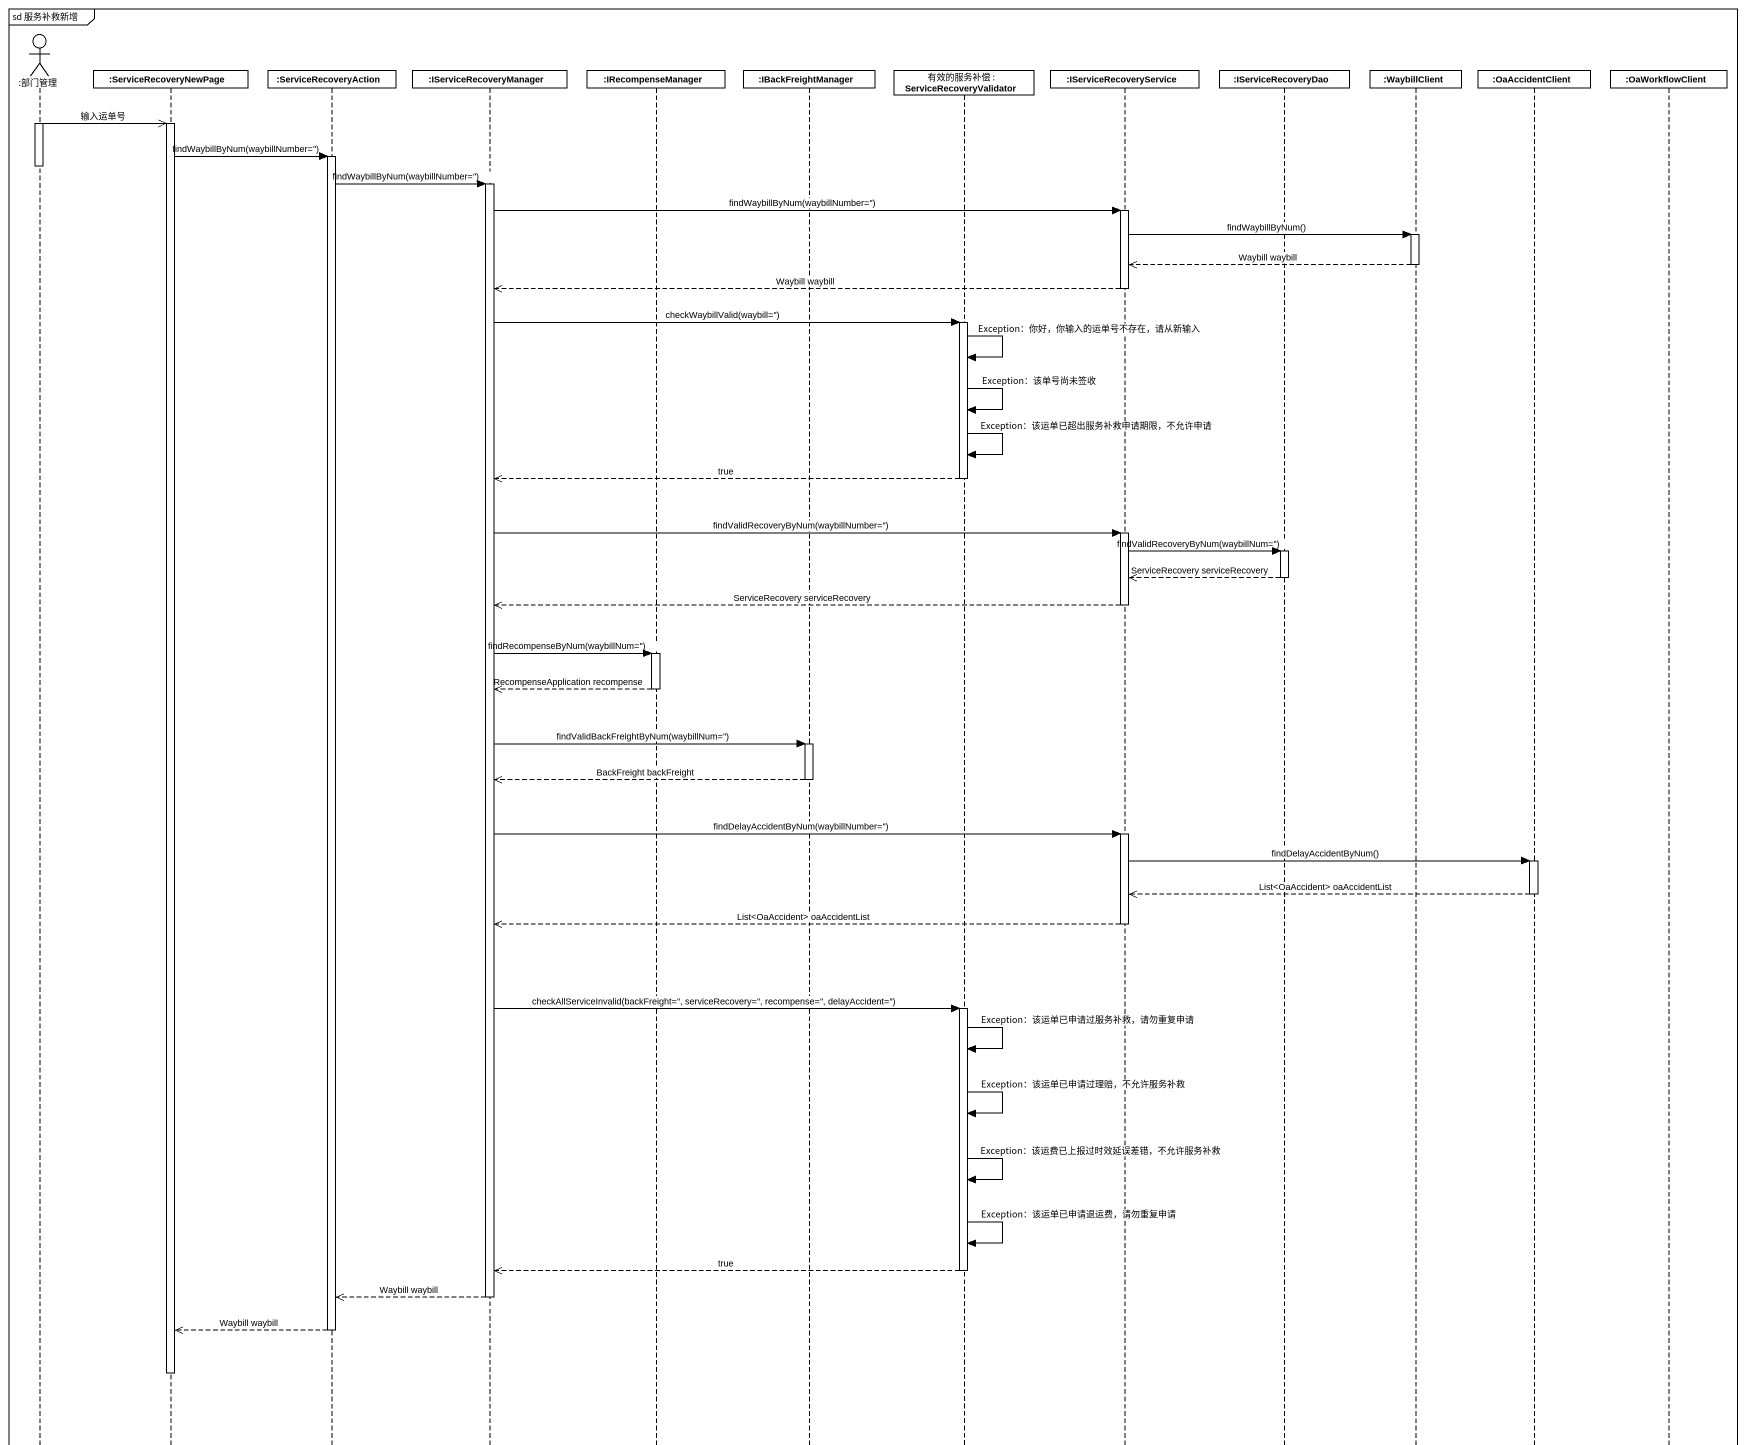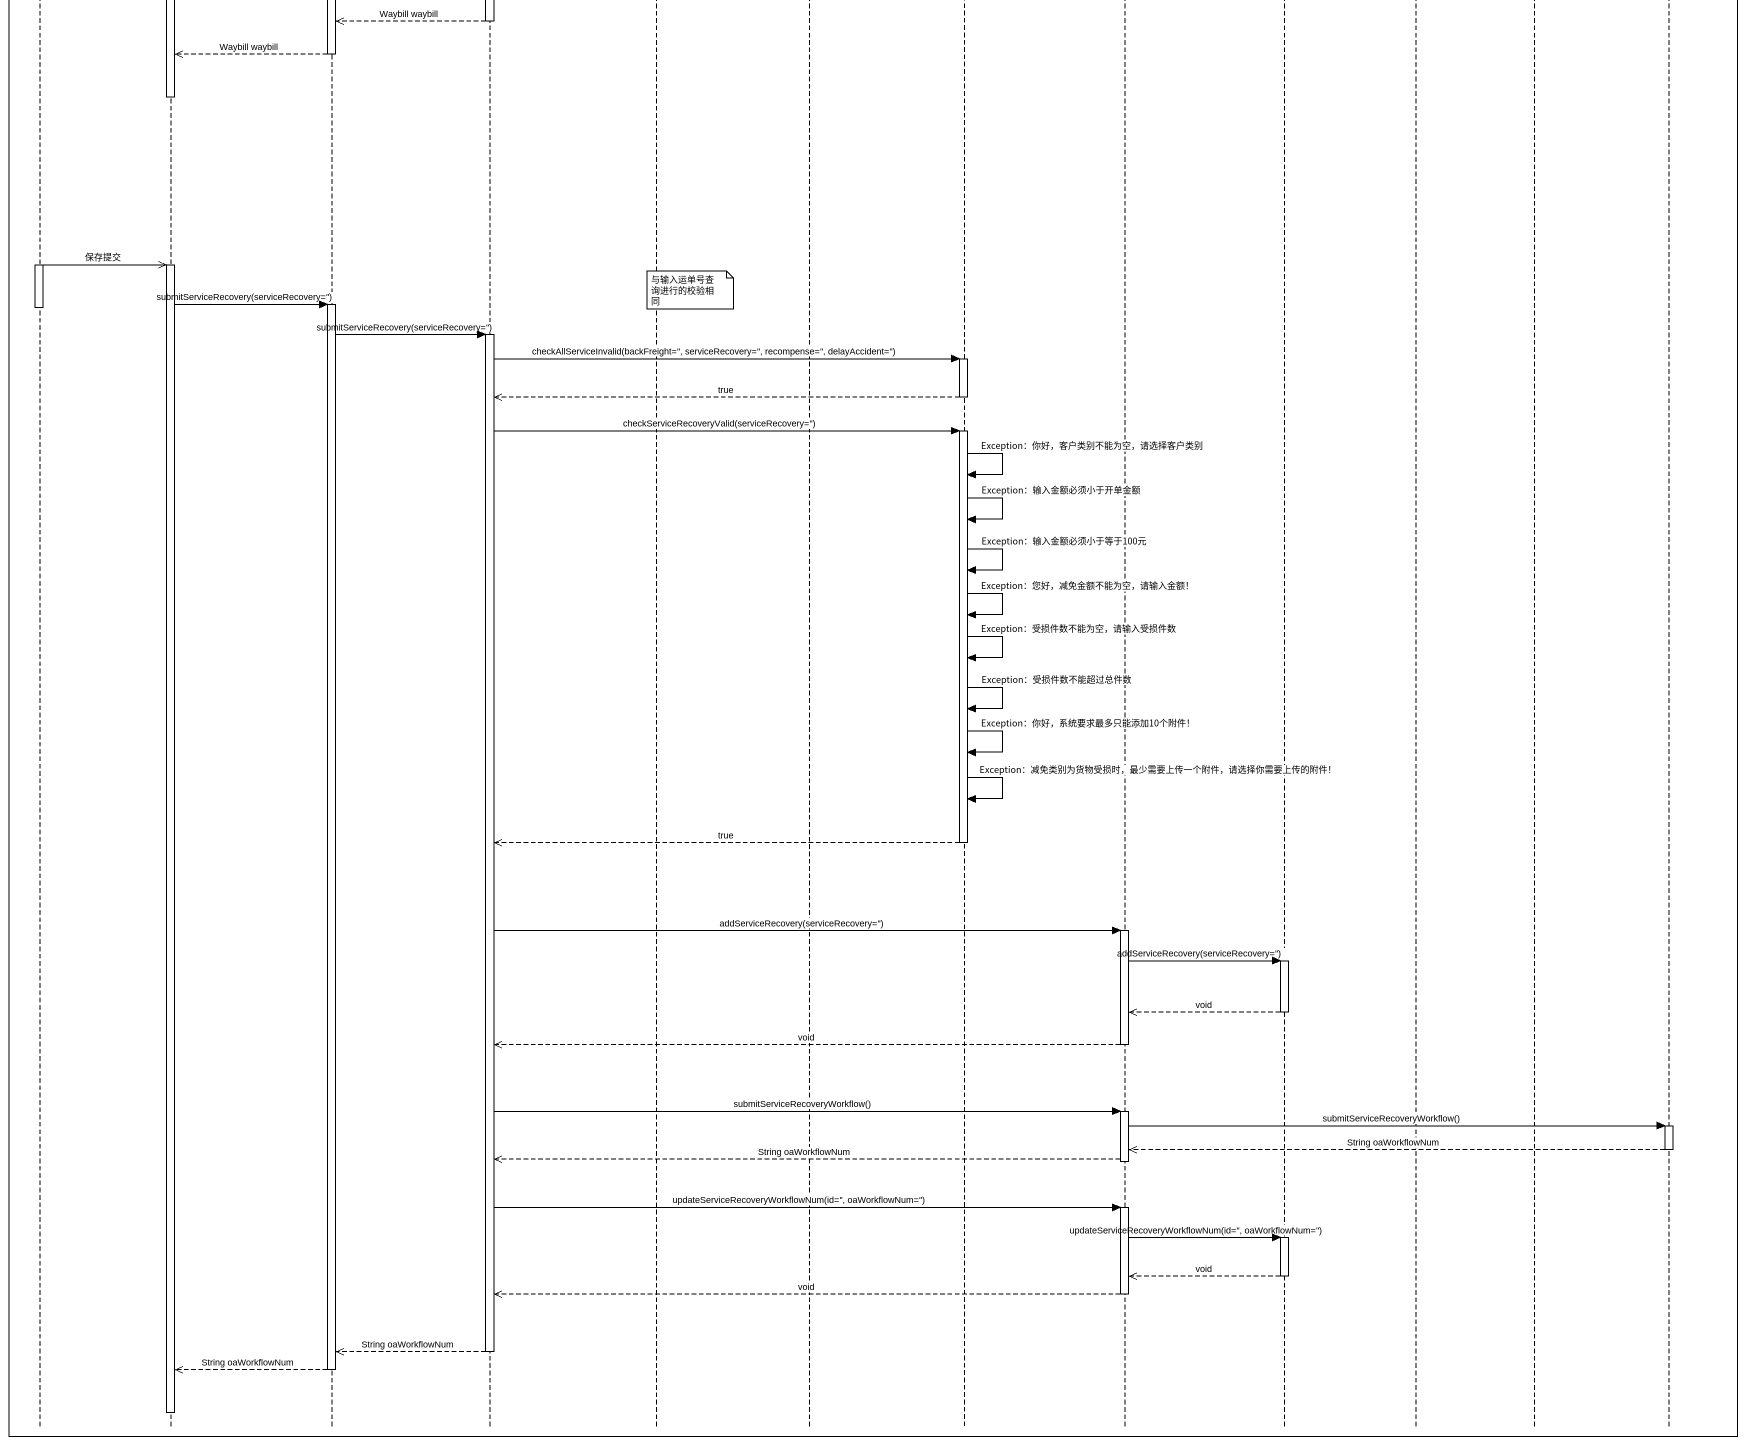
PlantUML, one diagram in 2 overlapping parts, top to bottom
@startuml
mainframe sd 服务补救新增
hide footbox
actor ":部门管理" as 部门管理
participant ":ServiceRecoveryNewPage" as ServiceRecoveryNewPage
participant ":ServiceRecoveryAction" as ServiceRecoveryAction
participant ":IServiceRecoveryManager" as IServiceRecoveryManager
participant ":IRecompenseManager" as IRecompenseManager
participant ":IBackFreightManager" as IBackFreightManager
participant "有效的服务补偿 : ServiceRecoveryValidator" as 有效的服务补偿
participant ":IServiceRecoveryService" as IServiceRecoveryService
participant ":IServiceRecoveryDao" as IServiceRecoveryDao
participant ":WaybillClient" as WaybillClient
participant ":OaAccidentClient" as OaAccidentClient
participant ":OaWorkflowClient" as OaWorkflowClient

activate 部门管理
部门管理 ->> ServiceRecoveryNewPage : 输入运单号
activate ServiceRecoveryNewPage
ServiceRecoveryNewPage -> ServiceRecoveryAction : findWaybillByNum(waybillNumber='')
activate ServiceRecoveryAction
deactivate 部门管理
ServiceRecoveryAction -> IServiceRecoveryManager : findWaybillByNum(waybillNumber='')
activate IServiceRecoveryManager
IServiceRecoveryManager -> IServiceRecoveryService : findWaybillByNum(waybillNumber='')
activate IServiceRecoveryService
IServiceRecoveryService -> WaybillClient : findWaybillByNum()
activate WaybillClient
WaybillClient -->> IServiceRecoveryService : Waybill waybill
deactivate WaybillClient
IServiceRecoveryService -->> IServiceRecoveryManager : Waybill waybill
deactivate IServiceRecoveryService
IServiceRecoveryManager -> 有效的服务补偿 : checkWaybillValid(waybill='')
activate 有效的服务补偿
有效的服务补偿 -> 有效的服务补偿 : Exception：你好，你输入的运单号不存在，请从新输入
有效的服务补偿 -> 有效的服务补偿 : Exception：该单号尚未签收
有效的服务补偿 -> 有效的服务补偿 : Exception：该运单已超出服务补救申请期限，不允许申请
有效的服务补偿 -->> IServiceRecoveryManager : true
deactivate 有效的服务补偿
IServiceRecoveryManager -> IServiceRecoveryService : findValidRecoveryByNum(waybillNumber='')
activate IServiceRecoveryService
IServiceRecoveryService -> IServiceRecoveryDao : findValidRecoveryByNum(waybillNum='')
activate IServiceRecoveryDao
IServiceRecoveryDao -->> IServiceRecoveryService : ServiceRecovery serviceRecovery
deactivate IServiceRecoveryDao
IServiceRecoveryService -->> IServiceRecoveryManager : ServiceRecovery serviceRecovery
deactivate IServiceRecoveryService
IServiceRecoveryManager -> IRecompenseManager : findRecompenseByNum(waybillNum='')
activate IRecompenseManager
IRecompenseManager -->> IServiceRecoveryManager : RecompenseApplication recompense
deactivate IRecompenseManager
IServiceRecoveryManager -> IBackFreightManager : findValidBackFreightByNum(waybillNum='')
activate IBackFreightManager
IBackFreightManager -->> IServiceRecoveryManager : BackFreight backFreight
deactivate IBackFreightManager
IServiceRecoveryManager -> IServiceRecoveryService : findDelayAccidentByNum(waybillNumber='')
activate IServiceRecoveryService
IServiceRecoveryService -> OaAccidentClient : findDelayAccidentByNum()
activate OaAccidentClient
OaAccidentClient -->> IServiceRecoveryService : List<OaAccident> oaAccidentList
deactivate OaAccidentClient
IServiceRecoveryService -->> IServiceRecoveryManager : List<OaAccident> oaAccidentList
deactivate IServiceRecoveryService
IServiceRecoveryManager -> 有效的服务补偿 : checkAllServiceInvalid(backFreight='', serviceRecovery='', recompense='', delayAccident='')
activate 有效的服务补偿
有效的服务补偿 -> 有效的服务补偿 : Exception：该运单已申请过服务补救，请勿重复申请
有效的服务补偿 -> 有效的服务补偿 : Exception：该运单已申请过理赔，不允许服务补救
有效的服务补偿 -> 有效的服务补偿 : Exception：该运费已上报过时效延误差错，不允许服务补救
有效的服务补偿 -> 有效的服务补偿 : Exception：该运单已申请退运费，请勿重复申请
有效的服务补偿 -->> IServiceRecoveryManager : true
deactivate 有效的服务补偿
IServiceRecoveryManager -->> ServiceRecoveryAction : Waybill waybill
deactivate IServiceRecoveryManager
ServiceRecoveryAction -->> ServiceRecoveryNewPage : Waybill waybill
deactivate ServiceRecoveryAction
deactivate ServiceRecoveryNewPage
activate 部门管理
部门管理 ->> ServiceRecoveryNewPage : 保存提交
activate ServiceRecoveryNewPage
note over IRecompenseManager : 与输入运单号查询进行的校验相同
ServiceRecoveryNewPage -> ServiceRecoveryAction : submitServiceRecovery(serviceRecovery='')
activate ServiceRecoveryAction
deactivate 部门管理
ServiceRecoveryAction -> IServiceRecoveryManager : submitServiceRecovery(serviceRecovery='')
activate IServiceRecoveryManager
IServiceRecoveryManager -> 有效的服务补偿 : checkAllServiceInvalid(backFreight='', serviceRecovery='', recompense='', delayAccident='')
activate 有效的服务补偿
有效的服务补偿 -->> IServiceRecoveryManager : true
deactivate 有效的服务补偿
IServiceRecoveryManager -> 有效的服务补偿 : checkServiceRecoveryValid(serviceRecovery='')
activate 有效的服务补偿
有效的服务补偿 -> 有效的服务补偿 : Exception：你好，客户类别不能为空，请选择客户类别
有效的服务补偿 -> 有效的服务补偿 : Exception：输入金额必须小于开单金额
有效的服务补偿 -> 有效的服务补偿 : Exception：输入金额必须小于等于100元
有效的服务补偿 -> 有效的服务补偿 : Exception：您好，减免金额不能为空，请输入金额！
有效的服务补偿 -> 有效的服务补偿 : Exception：受损件数不能为空，请输入受损件数
有效的服务补偿 -> 有效的服务补偿 : Exception：受损件数不能超过总件数
有效的服务补偿 -> 有效的服务补偿 : Exception：你好，系统要求最多只能添加10个附件！
有效的服务补偿 -> 有效的服务补偿 : Exception：减免类别为货物受损时，最少需要上传一个附件，请选择你需要上传的附件！
有效的服务补偿 -->> IServiceRecoveryManager : true
deactivate 有效的服务补偿
IServiceRecoveryManager -> IServiceRecoveryService : addServiceRecovery(serviceRecovery='')
activate IServiceRecoveryService
IServiceRecoveryService -> IServiceRecoveryDao : addServiceRecovery(serviceRecovery='')
activate IServiceRecoveryDao
IServiceRecoveryDao -->> IServiceRecoveryService : void
deactivate IServiceRecoveryDao
IServiceRecoveryService -->> IServiceRecoveryManager : void
deactivate IServiceRecoveryService
IServiceRecoveryManager -> IServiceRecoveryService : submitServiceRecoveryWorkflow()
activate IServiceRecoveryService
IServiceRecoveryService -> OaWorkflowClient : submitServiceRecoveryWorkflow()
activate OaWorkflowClient
OaWorkflowClient -->> IServiceRecoveryService : String oaWorkflowNum
deactivate OaWorkflowClient
IServiceRecoveryService -->> IServiceRecoveryManager : String oaWorkflowNum
deactivate IServiceRecoveryService
IServiceRecoveryManager -> IServiceRecoveryService : updateServiceRecoveryWorkflowNum(id='', oaWorkflowNum='')
activate IServiceRecoveryService
IServiceRecoveryService -> IServiceRecoveryDao : updateServiceRecoveryWorkflowNum(id='', oaWorkflowNum='')
activate IServiceRecoveryDao
IServiceRecoveryDao -->> IServiceRecoveryService : void
deactivate IServiceRecoveryDao
IServiceRecoveryService -->> IServiceRecoveryManager : void
deactivate IServiceRecoveryService
IServiceRecoveryManager -->> ServiceRecoveryAction : String oaWorkflowNum
deactivate IServiceRecoveryManager
ServiceRecoveryAction -->> ServiceRecoveryNewPage : String oaWorkflowNum
deactivate ServiceRecoveryAction
deactivate ServiceRecoveryNewPage
@enduml
